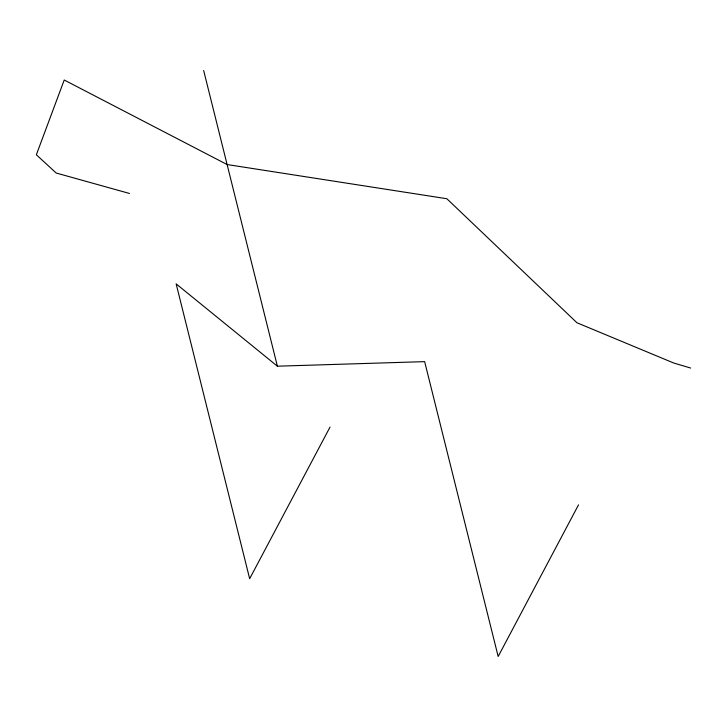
<?xml version="1.0" encoding="UTF-8"?>
<svg xmlns="http://www.w3.org/2000/svg" width="727" height="727" viewBox="0 0 727 727"><rect width="100%" height="100%" fill="white"/><g stroke="black" fill="none" stroke-linecap="round" stroke-linejoin="round"><path stroke-width="1.09" d="M330.031 427.076L249.661 578.728L176.152 283.875L277.387 366.19L424.65 361.637L498.168 656.49L578.528 504.838M129.451 193.455L56.224 173.035L36.35 154.769L64.221 80.015L227.115 164.547L446.841 198.725L576.965 322.77L673.784 363.037L690.65 368.044M203.66 70.51L277.387 366.19"/></g></svg>
